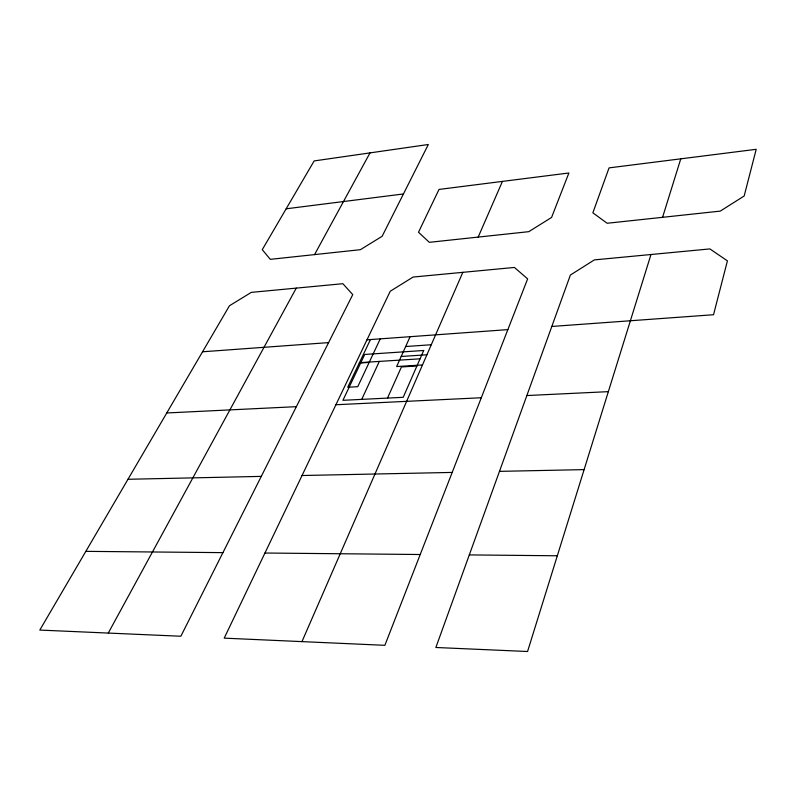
<?xml version="1.0" encoding="UTF-8"?>
<svg xmlns="http://www.w3.org/2000/svg" width="796" height="796" viewBox="0 0 796 796"><rect width="100%" height="100%" fill="white"/><g stroke="black" fill="none" stroke-linecap="round" stroke-linejoin="round"><path stroke-width="1.19" d="M650.989 254.491L527.559 651.506L435.87 647.486L570.384 275.038L594.363 259.894L709.893 248.919L727.415 260.859L713.534 314.728L551.787 326.46M662.57 217.318L720.271 211.109L744.17 196.005L756.2 149.31L609.059 167.886L592.861 212.831L607.149 223.258L662.57 217.318L680.769 158.852M452.188 472.426L384.866 645.317L224.203 638.143L390.229 291.256L413.104 277.048L514.405 267.446L527.639 278.879L452.188 472.426L302.032 475.52M301.953 641.636L462.834 272.312M478.187 237.069L502.435 181.398L568.881 172.991L551.578 217.447L528.803 231.666L429.333 242.322L418.497 232.253L439.004 189.438L502.435 181.398M387.503 398.09L401.443 366.956L416.915 366.001M410.089 336.708L396.647 366.548L422.427 364.946M361.732 399.373L379.334 361.414M380.239 338.867L357.762 386.687L347.733 387.244L370.439 339.584M328.589 342.608L180.861 636.243L39.8 630.074L229.457 305.764L251.287 292.381L342.857 283.704L352.757 294.62L328.589 342.608L202.562 351.782M403.443 193.955L382.13 236.293L360.379 249.685L270.312 259.347L262.262 249.675L314.151 160.931L428.328 144.494L403.443 193.955L286.182 208.801M108.266 633.079L296.271 288.102M314.539 254.62L370.011 152.892M366.976 339.812L507.838 329.624M405.671 346.519L431.203 344.758M401.184 356.469L426.845 354.787M360.857 362.588L420.059 358.817M359.265 363.046L369.175 362.409M166.752 412.965L296.361 406.666M526.882 395.542L608.313 391.652M335.902 404.746L481.311 397.751M127.987 479.282L261.287 476.386M499.47 471.361L584.065 469.62M85.859 551.359L222.92 552.633M469.332 554.912L557.27 555.777M264.939 553.021L420.228 554.513M423.701 350.489L403.214 397.303L342.917 400.318L364.727 354.459L423.701 350.489"/></g></svg>
